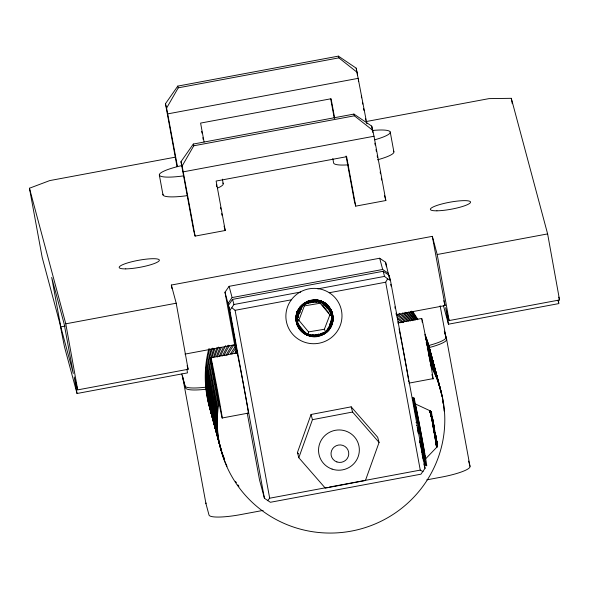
<?xml version="1.0" encoding="UTF-8"?>
<svg xmlns="http://www.w3.org/2000/svg" width="589" height="589" viewBox="0 0 589 589"><rect width="100%" height="100%" fill="white"/><g stroke="black" fill="none" stroke-linecap="round" stroke-linejoin="round"><path stroke-width="0.88" d="M415.105 403.818L429.852 410.695C432.79 422.313 434.557 435.153 436.685 447.309L425.42 459.022M436.589 447.036L437.391 445.21L436.685 447.309L436.096 444.85L436.471 444.423L437.045 446.823L436.501 446.69L436.294 444.643C436.994 448.634 438.061 443.502 436.567 446.182M300.235 306.655C287.631 322.544 306.692 344.661 323.921 334.051C337.342 327.182 335.318 305.154 320.799 300.964C307.546 295.671 292.196 309.519 296.591 323.236C301.863 343.247 333.021 339.065 333.131 318.45C332.94 309.91 326.88 302.201 318.472 300.331C307.583 298.211 296.149 306.817 295.943 318.119C296.002 327.83 304.307 336.628 314.224 336.643L321.358 335.303C339.905 328.419 334.316 299.845 314.85 299.934L304.476 302.945C297.364 307.723 294.183 317.162 297.246 325.143L300.5 330.157L301.988 329.096C304.587 331.798 307.429 335.767 311.721 334.95L311.39 336.393M437.178 445.203L435.683 435.043L437.288 446.271L430.368 411.012L430.684 413.412C427.319 405.306 435.293 418.602 429.845 410.695L431.207 412.396L431.376 414.06M314.622 336.643L314.673 335.067L319.01 334.147L317.596 334.788L315.409 334.751M431.479 413.235C430.5 410.57 431.965 413.272 429.97 411.807L430.125 411.122L430.485 412.101L430.588 411.21L431.685 414.406L432.775 425.008L436.685 447.301L436.854 443.34M437.391 445.21L437.391 445.674L436.81 443.672M435.131 434.454L434.984 433.533L435.021 434.682M436.817 441.47L437.045 446.823L437.274 445.129L437.347 445.696M432.922 425.773L434.012 425.928L434.299 427.548L436.655 446.86L437.067 445.468L431.31 415.186L430.817 414.958L429.889 410.754L430.876 412.271L433.452 428.578L435.588 437.818L436.044 442.994M436.928 445.726L436.648 447.242L437.09 443.392L435.08 434.991L433.394 423.012L432.333 422.696M320.99 335.45L320.357 333.816L325.761 331.821L329.693 326.807L330.679 324.002L332.203 315.078C331.386 308.54 326.122 303.696 320.799 300.964M326.409 304.071C310.705 291.202 285.731 314.033 301.075 329.788C308.621 334.051 306.089 336.275 300.677 330.054C296.326 324.694 295.936 316.72 299.926 311.058L301.266 308.4C295.406 313.76 295.391 324.186 300.677 330.054C301.664 331.261 302.761 333.308 303.821 331.312M435.654 440.719L436.442 439.225M302.525 304.373C302.312 307.752 296.701 311.102 296.885 315.52C296.966 317.626 295.656 324.716 298.704 324.355L297.158 321.646L296.23 321.675M437.045 446.823L436.618 444.18L437.288 446.271M330.554 308.916C342.975 332.498 303.718 349.572 297.533 322.161M326.461 307.06L328.044 308.96L320.858 302.083L317.434 301.98L317.67 300.184M437.178 446.271L437.266 444.835M429.97 411.807L430.441 413.264L430.117 410.835L432.576 422.718M435.19 438.098L436.044 437.045L436.986 442.501M333.131 318.031C333.455 323.795 327.042 333.035 330.856 321.535M296.885 315.52L298.211 315.814L301.266 308.4C298.306 311.581 298.211 316.337 297.261 320.423L296.885 315.52L296.215 315.306M297.46 318.656L296.142 318.531L296.635 315.454M297.04 312.214L297.681 312.531L297.151 315.594L299.212 309.866L298.387 309.291M296.885 318.62L299.212 309.866L299.978 310.329M332.954 318.075L332.27 318.362C332.056 323.103 330.245 328.11 326.343 331.018L327.977 329.295L330.679 324.002L331.894 316.587L332.248 321.219L332.851 321.219M326.571 332.181C331.062 326.954 334.486 318.458 331.806 311.441L328.404 306.648L328.699 306.317M320.747 301.185L320.497 302.061M297.681 312.531L298.196 312.752L299.713 310.175L297.717 315.719L297.798 317.442M332.019 324.311L331.202 324.149L329.693 326.807L331.725 321.182L332.27 318.362L331.695 317.913M308.54 334.103L308.548 331.909L298.417 319.731L298.667 320.688A2.253 0.39 -9.4 0 1 298.52 320.872L297.776 321.174M332.675 321.226C331.798 326.645 327.381 330.9 323.921 334.051M331.445 324.208C334.743 322.242 330.687 303.409 327.153 307.819M296.414 315.38L298.976 309.711L305.529 303.173L305.168 302.518M330.392 323L329.442 326.681L328.051 328.287L329.185 326.549M297.423 452.529L311.051 414.479L351.177 406.837L377.674 437.252L379.066 442.442L365.438 480.491L325.312 488.134L298.814 457.719L297.423 452.529L298.63 453.913M298.814 457.719L312.442 419.67L311.051 414.479M330.12 323.817C331.438 324.966 332.969 320.674 331.158 321.108M330.679 324.002L331.725 321.182L331.703 318.215M298.196 312.752L297.43 315.66L297.467 319.113M298.66 320.74L304.358 305.89L304.101 304.903M325.342 331.276L324.377 329.251L330.061 314.423L330.319 315.373A2.253 0.39 -9.4 0 0 330.547 315.498L331.386 315.535M303.423 305.006L305.809 303.674C308.032 301.377 312.516 301.391 314.445 299.934M323.751 302.267L323.501 303.261C328.095 305.816 330.908 310.528 332.012 315.49M308.246 335.605L308.592 334.891M299.926 311.058L301.266 308.4M320.615 302.606L320.239 303.225L304.358 305.89L303.814 305.426M437.34 445.056L436.986 443.753M323.597 332.756L323.361 333.197C317.95 336.312 311.198 336.606 305.522 334.022L308.319 335.465M297.231 312.31C300.478 304.557 309.129 298.733 317.618 300.655C311.323 300.103 304.491 302.51 300.39 306.817M303.144 305.19C300.626 305.558 300.802 308.121 299.462 310.02L302.901 305.772M177.451 166.554L166.613 108.067L178.246 87.827L177.782 86.104L338.395 56.132L356.183 68.155L366.866 123.823M355.727 206.143L346.626 156.696L216.126 181.044L225.226 230.49L195.114 236.108L182.141 166.024L193.774 145.785L193.31 144.055L353.923 114.082L371.711 126.105L374.015 136.243L385.847 200.525L355.727 206.143L354.335 200.952L346.067 156.004M236.292 353.643L224.983 292.218L229.092 286.335L379.669 258.24L385.596 262.245L389.763 279.775M264.432 498.272L229.85 310.381L233.958 304.498L232.581 299.374L383.159 271.279L389.093 275.284L390.463 280.408L425.052 468.307L420.936 474.189L270.366 502.284L264.432 498.272L259.565 480.109L247.262 413.264M423.108 471.679L420.259 470.11L385.677 282.212L387.614 278.84L384.536 276.403L383.159 271.279M302.915 332.248C311.294 338.83 325.15 336.879 329.921 326.924L327.109 329.869M429.86 410.982L430.655 412.079L430.316 413.809M302.157 306.906L301.568 307.878L300.972 307.362M430.684 413.294L431.074 415.061M331.938 311.787C329.376 312.545 328.537 305.986 325.209 305.743L326.299 304.255M329.546 325.209L330.407 323.913M436.25 442.81L436.574 442.391M328.846 329.884C327.617 328.625 332.159 325.754 330.952 324.083M177.039 166.672L165.457 103.745L177.782 86.104M195.114 236.108L193.722 230.925L180.985 161.695L193.31 144.055M210.95 357.795L237.087 352.914L227.995 303.453L232.103 297.57L382.681 269.475L388.607 273.48M248.175 412.698A30.635 0.42 79.4 0 0 244.59 390.868A30.635 0.42 79.4 0 0 237.588 354.777L228.473 305.257L232.581 299.374M291.341 299.816L290.878 300.456A28.088 27.646 -15 0 0 311.36 343.63A28.088 27.646 -15 0 0 339.529 304.506A28.088 27.646 -15 0 0 291.341 299.816L235.099 310.307L232.022 307.87M436.353 444.835L436.721 444.408L436.758 445.969M434.557 431.737L434.343 430.279L434.358 431.87M431.398 415.871L430.773 416.511M298.763 309.564L300.765 307.171M328.375 329.582C324.51 333.853 317.677 336.79 311.529 335.87M267.516 500.709L269.688 498.206L327.388 487.434M434.675 435.205L435.565 434.468L435.043 432.311M430.213 411.1L431.641 414.214L430.434 413.139M436.39 446.204L436.957 446.558M308.091 301.119L308.349 301.826L304.358 304.623C309.1 301.34 315.034 299.764 320.688 301.421L317.648 300.412M330.223 309.196L328.876 310.086L331.57 314.592L331.364 312.111M305.632 304.138C311.014 300.942 317.67 299.934 323.567 302.694M320.622 334.508L323.494 333.411L324.87 332.225C320.276 334.942 314.504 336.503 309.254 334.854C313.319 336.4 318.325 335.84 321.918 333.352M326.461 332.078L323.736 333.779L323.184 332.91M305.279 302.717L307.716 301.266L311.264 300.471L311.633 302.437L316.713 301.988C313.171 300.434 308.989 301.84 305.963 303.939L305.529 303.173L302.805 304.756M298.476 327.631L300.066 326.924L301.988 329.096M305.669 303.423C309.961 300.817 315.167 300.456 319.879 302.032L314.46 300.412M311.581 335.642C315.675 336.694 319.989 335.62 323.619 333.61L317.692 335.332L317.861 336.326M307.296 303.571L314.489 301.561L316.713 301.988M330.598 312.457C330.863 306.781 323.354 301.715 317.589 300.92M320.865 335.148L323.832 333.934M186.941 369.325L187.464 372.889L77.041 393.496L64.437 346.656L59.864 323.42L42.194 257.452L29.45 188.23L49.748 180.587L175.389 157.145M434.108 432.127L434.844 431.833L435.242 434.873M437.126 443.627L436.191 440.197L436.552 444.629M332.638 314.924L331.857 315.174M436.589 445.983L436.294 444.643M308.349 301.826L308.658 302.65L314.482 301.259L318.502 301.98M310.189 302.783L311.633 302.437M297.732 324.635L297.092 324.753M317.81 336.01L320.931 335.31M320.791 334.957L314.659 335.877M312.442 419.67L352.568 412.028L379.066 442.442M178.246 87.827L338.859 57.862L357.339 72.484M167.755 113.876L358.487 78.293M193.774 145.785L354.387 115.812L372.874 130.434M366.1 121.562L489.032 98.621L511.296 98.319L547.623 233.907L559.55 299.97L449.127 320.571L445.63 307.649L448.465 324.193L558.887 303.585L558.357 300.015M183.282 171.833L374.015 136.243M171.995 288.647L171.34 285.047L432.333 236.351L437.2 254.514L449.127 320.571M29.45 188.23L65.784 323.817L176.207 303.217L188.127 369.274L77.704 389.881L74.214 376.953L77.041 393.496M437.2 254.514L547.623 233.907M60.792 326.88L73.286 373.492L64.186 324.046L51.692 277.434L60.792 326.88L65.283 326.041M233.958 304.498L300.677 292.048M317.81 288.853L384.536 276.403M329.258 292.74L385.677 282.212M184.983 354.107L234.65 344.837M396.309 314.673L445.078 305.573L432.333 236.351M397.708 322.949L421.753 318.458M222.163 417.991A30.635 0.42 79.4 0 0 214.389 374.177A30.635 0.42 79.4 0 0 213.159 371.571A30.635 0.42 79.4 0 0 222.163 417.991L248.308 413.11M408.921 383.144L432.967 378.653M417.822 431.251L419.412 430.957L422.129 446.653L421.996 446.241M329.192 487.103L420.259 470.11M263.128 510.398L240.518 514.617A30.635 5.36 -10.4 0 1 209.014 515.044L205.973 503.713L182.583 376.636A30.635 5.36 -10.4 0 1 182.664 375.907M426.811 479.851L441.286 477.149A30.635 5.36 -10.4 0 0 470.007 466.341L446.617 339.264L444.518 331.423M433.519 428.947L434.483 428.777M317.53 334.5L320.519 334.257M308.548 331.909L324.377 329.251M417.122 427.57L418.72 427.305L419.412 430.957L417.711 430.692L419.066 429.116L417.387 428.954M322.72 303.512L323.501 303.261L326.026 304.668L328.228 306.832L329.803 309.497M314.474 300.684L314.489 301.561L308.658 302.65M433.931 431.509L434.402 431.494M314.644 336.319L317.832 336.186M306.501 333.418L303.254 331.924L300.869 329.928L305.647 333.845L308.327 334.766M311.581 302.142L313.679 302.194M314.666 335.627L312.413 334.942L317.692 335.332M314.636 336.496L308.496 335.112M312.413 334.942L314.666 335.355L317.596 334.788M431.781 419.802L432.952 420.487L434.726 430.574L433.556 425.773M431.266 417.196L432.466 418.072L431.31 415.186L434.277 428.807M308.408 335.303L311.434 336.253M303.077 332.1L307.546 334.221C303.379 332.284 299.735 328.853 297.982 324.576M299.043 313.068L298.476 312.862M310.631 334.927L311.633 335.391M324.068 304.668C328.154 306.332 330.473 310.513 331.57 314.592M430.147 411.785L430.699 413.257M305.198 332.329C301.649 330.738 298.726 327.248 298.159 323.39M325.695 305.124L323.206 303.445L325.864 304.896L327.83 307.222L325.695 305.124L321.646 302.665L323.501 303.261L320.615 301.678L320.858 302.083M387.614 278.84L390.463 280.408M436.147 444.187L436.685 444.533M323.457 302.937L326.026 304.668L329.568 309.659M305.779 333.646C302.326 331.585 299.293 328.478 298.248 324.502L301.516 329.465L303.622 331.533L300.765 327.477M301.752 329.28L303.07 330.245M326.166 304.454L328.559 306.479M325.511 305.36L329.317 309.814L330.93 313.37M326.328 331.953L325.953 331.563M327.388 307.627L329.317 309.814L330.009 311.802M431.641 416.953L431.406 414.222M299.551 327.197L301.516 329.465L299.05 324.929L299.801 327.064M322.176 304.955L328.934 313.068M320.202 303.232L330.348 315.424M430.368 411.012L431.612 413.846M430.979 412.602L430.603 411.497L430.706 412.293M436.898 445.49L437.2 446.013L437.067 445.468M448.465 324.193L443.399 305.5M431.45 413.095L430.795 411.446L430.934 412.646M432.046 417.991L432.193 418.352L432.061 417.586L432.135 418.168M430.588 411.21L431.038 412.536M431.369 412.771L431.104 411.961L431.685 414.406M434.564 429.234L432.238 417.122M559.55 299.97L558.762 297.151M188.127 369.274L187.118 365.614M431.516 417.277L430.817 414.958M436.729 443.929L437.082 444.938M437.171 445.063L436.427 442.604M434.299 427.548L432.576 418.58L433.158 425.766M431.236 412.712L431.7 414.906L431.509 413.979M435.86 440.557L434.741 435.602L432.878 420.347L433.489 423.196M430.942 413.404L431.523 415.333L431.347 413.765M296.871 311.949L297.438 313.782A15.439 15.204 -15 0 0 298.196 315.439M558.063 300.729L558.534 302.488M443.76 300.67L445.078 305.573M444.305 331.173L445.939 337.276A30.635 5.36 -10.4 0 1 428.63 345.537M468.608 461.113L470.007 466.341M384.455 195.334L385.847 200.525M338.395 56.132L338.859 57.862M353.923 114.082L354.387 115.812M379.669 258.24L382.681 269.475M423.889 463.985L425.052 468.307M351.177 406.837L352.568 412.028M224.07 226.169L225.226 230.49M229.092 286.335L232.103 297.57M224.983 292.218L227.995 303.453M228.473 305.257L229.85 310.381M165.457 103.745L166.613 108.067M180.985 161.695L182.141 166.024M171.34 285.047L176.207 303.217M182.583 376.636L185.623 387.967A30.635 5.36 -10.4 0 0 205.495 389.292M296.871 311.824L297.467 314.231A15.439 15.204 -15 0 0 297.916 315.586M297.143 312.84L298.402 317.677L297.143 312.84A15.439 15.204 -15 0 1 297.011 311.912M431.104 411.961L431.207 412.396L430.795 411.446L431.155 413.574M431.192 412.204L431.376 412.97M434.601 431.671L435.094 434.564M431.391 415.517L431.744 417.056M431.406 414.627L431.685 415.908L431.619 415.171M423.219 459.773L423.498 460.915L423.226 459M436.022 437.2L435.352 433.504M436.449 439.615L435.477 434.645L436.972 443.915M422.747 457.498L422.924 458.375M432.576 418.58L432.952 420.487M422.129 454.325L422.35 455.459M418.72 427.305L416.519 416.828M416.092 422.225L416.173 422.681M416.71 425.413L416.791 425.84M436.154 437.598L436.64 440.388M417.932 431.87L418.161 433.106M421.444 450.688L421.672 451.918M511.296 98.319L512.283 103.716M440.138 305.743L445.939 337.276M372.189 130.5A30.635 5.36 -10.4 0 1 390.227 132.017L393.872 151.8M371.711 126.105L372.866 132.4M374.854 143.186L375.186 144.99M376.018 149.481L376.342 151.277M377.174 155.776L377.505 157.572M380.148 171.959L380.479 173.755M381.311 178.253L381.643 180.05M356.183 68.155L356.846 71.755M357.177 73.551L357.508 75.348M358.333 79.846L358.664 81.643M361.315 96.022L361.646 97.826M362.471 102.317L362.802 104.113M363.627 108.612L363.958 110.408M365.452 118.499L365.784 120.296M419.051 431.303L418.374 427.643M389.093 275.284L389.918 279.79M390.75 284.296L391.081 286.099M394.895 306.832L395.226 308.629M396.058 313.142L396.39 314.938M385.596 262.245L386.428 266.765M334.736 118.522L331.099 98.746L200.599 123.094L204.074 141.971M330.701 98.945L334.177 117.829M332.814 158.544L333.639 163.035A30.635 5.36 -10.4 0 0 348.18 164.854M222.392 179.144L223.216 183.643M216.391 184.843L216.723 186.647M220.529 207.321L220.86 209.117M221.685 213.616L222.016 215.412M235.099 310.307L269.688 498.206M201.688 131.391L202.02 133.188M202.852 137.679L203.183 139.483M159.347 175.102L162.984 194.878M65.784 323.817L77.704 389.881M435.374 434.763L436.81 441.706L436.464 439.416M420.229 443.973L420.399 444.923M423.086 458.22L419.758 440.852L419.964 442.405M419.692 441.559L419.92 442.906M432.591 420.634L432.886 422.365M431.148 413.242L431.273 413.993M420.288 445.078L420.413 445.873M436.103 439.519L436.368 441.544M432.289 417.785L432.62 420.112L431.928 416.033M437.119 444.658L437.266 445.718M433.371 425.766L433.747 428.91M433.953 428.866L434.329 432.054M431.752 417.373L432.024 419.854M332.203 315.078L332.513 318.141M436.618 444.18L436.758 445.748M331.335 319.709L331.445 321.152M296.37 318.568L296.429 321.682M183.01 175.949A30.635 5.36 -10.4 0 1 159.317 174.896A30.635 5.36 -10.4 0 1 182.605 165.406M390.227 132.017A30.635 5.36 -10.4 0 1 374.678 139.807M222.775 183.01A30.635 5.36 -10.4 0 1 217.842 187.965M186.647 195.725A30.635 5.36 -10.4 0 1 163.065 194.156M393.43 151.167A30.635 5.36 -10.4 0 1 377.446 159.825M206.312 387.12A30.635 5.36 -10.4 0 1 184.939 385.972L181.905 374.641A30.635 5.36 -10.4 0 1 181.979 373.919M205.973 503.713A30.635 5.36 -10.4 0 1 206.054 502.984M446.617 339.264A30.635 5.36 -10.4 0 1 429.315 347.532M416.062 416.467A34.471 0.471 79.4 0 1 414.678 405.129A34.471 0.471 79.4 0 1 424.514 457.83A34.471 0.471 79.4 0 1 421.768 447.051M414.111 399.254A34.471 0.471 79.4 0 1 420.48 429.985A34.471 0.471 79.4 0 1 426.296 464.375M414.553 402.096A34.471 0.471 79.4 0 1 414.347 400.807M421.834 319.452A30.635 0.42 79.4 0 1 427.916 349.152A30.635 0.42 79.4 0 1 432.628 377.38M432.333 376.084A30.635 0.42 79.4 0 1 431.965 374.368M422.254 322.212A30.635 0.42 79.4 0 1 422.004 320.622M426.87 345.228A113.868 112.109 -15 0 1 435.867 373.978M216.303 431.148A113.868 112.109 -15 0 1 212.651 369.413M216.561 356.117A113.868 112.109 -15 0 1 220.19 347.282M403.885 313.009A113.868 112.109 -15 0 1 410.423 319.945M426.171 342.629A113.868 112.109 -15 0 1 434.873 369.678M215 426.811A113.868 112.109 -15 0 1 212.357 365.136M214.735 356.801A113.868 112.109 -15 0 1 218.431 347.068M405.033 312.251A113.868 112.109 -15 0 1 412.491 320.674M426.436 342.467A113.868 112.109 -15 0 1 434.248 367.102M215.14 426.826A113.868 112.109 -15 0 1 211.893 363.406M213.483 357.552A113.868 112.109 -15 0 1 216.958 347.746M406.373 312.398A113.868 112.109 -15 0 1 413.103 320.306M427.283 347.996A113.868 112.109 -15 0 1 436.567 375.753M216.855 433.732A113.868 112.109 -15 0 1 213.814 373.743M219.27 356.397A113.868 112.109 -15 0 1 223.246 347.701M401.889 314.371A113.868 112.109 -15 0 1 408.685 321.049M428.52 353.275A113.868 112.109 -15 0 1 438.349 382.651M218.475 439.784A113.868 112.109 -15 0 1 215.243 380.641M224.092 355.307A113.868 112.109 -15 0 1 229.57 345.426M396.846 314.872A113.868 112.109 -15 0 1 404.783 321.594M427.364 348.953A113.868 112.109 -15 0 1 437.185 378.329M216.745 433.71A113.868 112.109 -15 0 1 214.087 376.312M220.75 355.719A113.868 112.109 -15 0 1 225.756 345.603M399.077 313.26A113.868 112.109 -15 0 1 407.352 320.902M427.334 346.958A113.868 112.109 -15 0 1 436.029 374M216.163 431.133A113.868 112.109 -15 0 1 213.115 371.144M217.319 357.03A113.868 112.109 -15 0 1 221.398 347.444M402.471 312.943A113.868 112.109 -15 0 1 410.319 321.02M430.264 364.267A113.868 112.109 -15 0 1 444.113 411.07M238.92 486.264A113.868 112.109 -15 0 1 237.897 484.872M236.403 482.759A113.868 112.109 -15 0 1 235.431 481.323M226.993 466.26A113.868 112.109 -15 0 1 218.571 400.454M431.148 366.756A113.868 112.109 -15 0 1 348.754 531.558A113.868 112.109 -15 0 1 219.189 401.33M430.404 363.192A113.868 112.109 -15 0 1 441.978 396.478M442.759 401.602A113.868 112.109 -15 0 1 442.957 403.318M224.549 459.656A113.868 112.109 -15 0 1 218.033 397.008M429.941 361.462A113.868 112.109 -15 0 1 441.36 393.894M224.085 457.925A113.868 112.109 -15 0 1 217.569 395.278M234.952 353.017A113.868 112.109 -15 0 1 235.931 351.589M426.436 341.458A113.868 112.109 -15 0 1 433.71 365.357M213.844 422.482A113.868 112.109 -15 0 1 211.62 359.135M212.069 357.457A113.868 112.109 -15 0 1 214.705 349.196M408.567 313.024A113.868 112.109 -15 0 1 413.971 319.783M424.978 334.272A113.868 112.109 -15 0 1 430.773 354.129M212.298 415.576A113.868 112.109 -15 0 1 208.837 348.754M412.705 311.515A113.868 112.109 -15 0 1 417.822 319.518M425.125 335.2A113.868 112.109 -15 0 1 431.391 356.706M212.128 415.576A113.868 112.109 -15 0 1 209.75 348.806M411.652 311.132A113.868 112.109 -15 0 1 417.402 319.761M428.431 354.335A113.868 112.109 -15 0 1 439.041 385.25M219.174 442.383A113.868 112.109 -15 0 1 215.758 384.08M225.962 355.579A113.868 112.109 -15 0 1 232.147 345.095M396.846 316.934A113.868 112.109 -15 0 1 403.561 322.441M428.056 351.545A113.868 112.109 -15 0 1 437.885 380.921M218.622 439.799A113.868 112.109 -15 0 1 214.602 379.75M222.509 355.933A113.868 112.109 -15 0 1 228.201 345.183M397.752 314.209A113.868 112.109 -15 0 1 406.204 321.66M428.498 355.3A113.868 112.109 -15 0 1 439.504 386.98M219.933 444.982A113.868 112.109 -15 0 1 216.222 385.81M227.648 355.012A113.868 112.109 -15 0 1 234.083 344.668M397.31 318.664A113.868 112.109 -15 0 1 402.059 322.47M415.149 404.474A28.088 0.383 79.4 0 1 415.407 404.827M415.606 405.674A28.088 0.383 79.4 0 1 417.203 413.419M417.343 414.111A28.088 0.383 79.4 0 1 418.381 419.449M418.543 420.266A28.088 0.383 79.4 0 1 424.323 451.748M424.426 452.352A28.088 0.383 79.4 0 1 424.706 454.016M424.941 455.459A28.088 0.383 79.4 0 1 425.376 458.367M425.626 338.933A113.868 112.109 -15 0 1 433.092 362.772M213.984 422.497A113.868 112.109 -15 0 1 213.947 348.283M408.67 311.949A113.868 112.109 -15 0 1 415.024 320.158M324.833 302.584A15.321 15.078 -15 0 1 324.083 305.595M300.265 312.59A15.321 15.078 -15 0 1 298.005 310.462M326.402 303.703A15.439 15.204 -15 0 1 327.69 308.511M326.762 304.248A15.439 15.204 -15 0 1 327.263 308.577M425.155 336.194A113.868 112.109 -15 0 1 432.385 360.998M212.828 418.175A113.868 112.109 -15 0 1 211.171 348.902M410.783 311.655A113.868 112.109 -15 0 1 416.276 319.415M425.619 337.924A113.868 112.109 -15 0 1 432.554 361.028M212.681 418.161A113.868 112.109 -15 0 1 212.415 348.151M410.172 312.023A113.868 112.109 -15 0 1 415.79 319.702M429.19 357.898A113.868 112.109 -15 0 1 440.204 389.572M220.934 448.45A113.868 112.109 -15 0 1 216.745 389.248M230.513 353.834A113.868 112.109 -15 0 1 235.276 346.553M398.009 321.263A113.868 112.109 -15 0 1 400.064 322.86M399.099 329.001A30.635 0.42 79.4 0 1 399.416 330.569M399.585 331.416A30.635 0.42 79.4 0 1 401.801 342.724M401.97 343.601A30.635 0.42 79.4 0 1 402.478 346.28M402.618 347.002A30.635 0.42 79.4 0 1 407.802 375.502M407.934 376.305A30.635 0.42 79.4 0 1 408.302 378.484M408.589 380.273A30.635 0.42 79.4 0 1 408.795 381.657M429.653 359.629A113.868 112.109 -15 0 1 440.668 391.302M221.714 451.041A113.868 112.109 -15 0 1 216.877 392.679M231.889 354.077A113.868 112.109 -15 0 1 235.74 348.283M125.744 268.878A20.424 3.571 -10.4 0 0 158.92 261.06A20.424 3.571 -10.4 0 0 133.195 261.413A20.424 3.571 -10.4 0 0 125.744 268.878M436.935 210.81A20.424 3.571 -10.4 0 0 470.11 202.991A20.424 3.571 -10.4 0 0 444.386 203.345A20.424 3.571 -10.4 0 0 436.935 210.81M332.056 469.08A20.424 20.107 -15 0 0 359.018 446.337A20.424 20.107 -15 0 0 325.754 434.822A20.424 20.107 -15 0 0 332.056 469.08M336.901 461.945A8.887 8.747 -15 0 0 348.629 452.05A8.887 8.747 -15 0 0 334.154 447.036A8.887 8.747 -15 0 0 336.901 461.945"/></g></svg>
